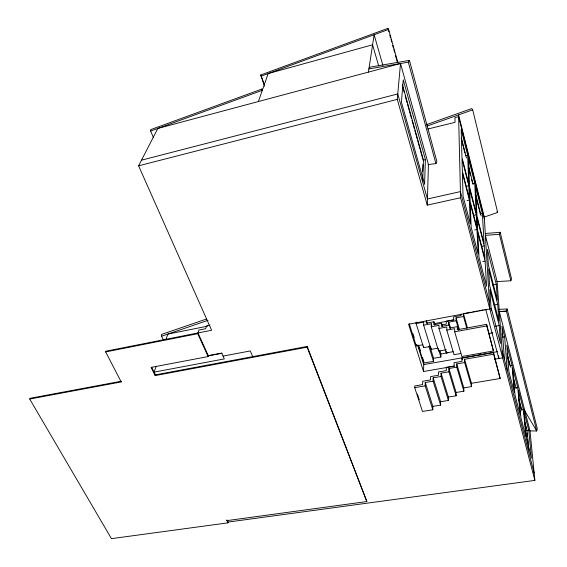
<?xml version="1.0" encoding="UTF-8"?>
<svg xmlns="http://www.w3.org/2000/svg" width="567" height="567" viewBox="0 0 567 567"><rect width="100%" height="100%" fill="white"/><g stroke="black" fill="none" stroke-linecap="round" stroke-linejoin="round"><path stroke-width="0.85" d="M432.848 406.369L440.609 405.114L440.623 401.727L433.167 377.828L441.041 376.481L441.055 373.164L448.929 371.81L448.915 368.522L456.789 367.161L456.747 363.894L464.628 362.526L464.55 359.28L493.644 354.198L493.545 352.582L461.892 358.124L461.963 361.356L454.103 362.724L454.146 365.977L446.293 367.338L446.3 370.612L438.454 371.966L438.426 375.269L430.587 376.608L430.523 379.94L422.691 381.272L422.599 384.632L414.768 385.95L414.704 387.637L422.472 411.444L432.798 409.785L432.848 406.369L425.257 382.505L433.117 381.173L433.167 377.828M418.049 344.864L423.783 363.057L433.521 361.342L433.564 358.316L440.878 357.019L440.892 354.014L439.893 350.697M426.285 320.915L426.228 323.183L433.904 321.744L433.854 324.792L441.594 323.346L441.58 326.422L449.39 324.969L450.375 328.357M153.402 137.519L150.638 131.055L150.652 129.659L261.968 89.019L262.564 90.685M453.125 351.689L446.279 352.908L438.971 328.449L439 325.359L431.253 326.805L438.631 351.136L446.272 349.768M431.253 326.805L431.31 323.743L423.634 325.182L431.083 349.385L437.816 348.173M431.083 349.385L431.111 347.84M432.798 409.785L425.172 385.872L425.257 382.505M430.303 346.451L423.627 347.656L423.669 346.125M454.691 366.119L423.549 371.505L423.74 364.581L417.645 345.253M423.783 363.057L423.825 361.54L422.521 357.408M423.634 325.182L423.719 322.141L416.107 323.573L423.627 347.656M423.549 371.505L408.566 324.246L489.817 308.958L484.289 217.055L458.568 114.874L460.574 197.72L427.27 205.141L428.425 164.515L400.515 63.518L157.796 128.447L138.603 165.819L211.597 330.263L105.965 351.186L105.653 351.916L121.218 381.931L29.704 399.04L111.451 538.65L227.927 522.859L228.104 522.065L227.374 520.577M425.399 159.653L424.57 184.353L401.415 102.188L403.25 79.805L425.399 159.653L423.053 160.206M422.684 171.659L422.947 164.6M422.883 344.743L416.263 345.948L416.32 344.424M422.691 180.405L423.443 160.114L402.4 84.582M416.107 323.573L416.171 322.07M227.927 522.859L226.828 520.634L366.856 501.547L307.229 346.43L155.422 374.851L155.152 375.588L307.094 347.181L307.229 346.43M427.27 205.141L397.269 99.374L400.515 63.518M368.422 72.101L374.128 34.736L382.895 65.382M226.828 520.634L227.013 519.847M155.152 375.588L151.105 367.395L208.132 356.565L208.351 355.821L197.989 332.957M208.132 356.565L197.748 333.687L198.932 330.051L205.693 328.704L206.601 325.819L209.988 325.139M498.818 309.355L507.139 308.987L506.423 311.17L536.708 430.984L529.762 430.885M496.784 281.593L510.839 280.785L511.519 278.758L500.158 232.293L485.246 233.505M258.368 101.543L268.184 73.561L372.59 44.8L378.713 66.02M156.166 366.353L154.075 372.129L224.312 358.911L221.803 353.269L208.351 355.821M166.067 339.045L167.867 334.076L207.6 326.145M510.839 280.785L499.428 234.27L500.158 232.293M121.218 381.931L121.515 381.194M428 164.565L435.917 163.629L436.881 161.652L409.431 60.378L370.095 67.126L368.904 68.919L408.332 62.186L409.431 60.378M29.704 399.04L30.065 398.31L120.651 381.357M264.633 86.127L260.763 74.964L387.913 28.35L388.643 29.413L397.821 62.455M261.096 76.162L388.643 29.413M150.638 131.055L262.315 90.302L261.968 89.019M426.738 124.57L471.744 108.58L472.708 109.856L497.656 212.455L484.275 217.055M426.873 126.129L472.708 109.856M206.48 319.023L161.517 334.445L161.538 336.245L163.445 340.235M161.538 336.245L208.061 320.298M141.502 160.178L397.758 93.938L427.447 199.003L460.425 191.596L489.413 302.211M138.603 165.819L397.269 99.374M427.844 129.021L455.039 122.344L454.954 117.603L458.611 116.696L484.409 219.089M465.5 155.705L467.669 155.202L461.169 129.439L461.956 157.321L468.76 183.914L467.669 155.202M472.623 183.779L474.756 183.297L468.47 158.363L469.596 187.181L476.174 212.88L474.756 183.297M466.549 186.252L468.831 185.735L462.006 159.093L462.346 171.17L469.306 198.167L468.831 185.735M467.045 200.59L469.377 200.073L462.403 173.027L463.055 196.203L470.284 223.894L469.377 200.073M474.019 215.24L476.266 214.751L469.667 189.009L470.163 201.476L476.875 227.537L476.266 214.751M480.27 213.929L482.375 213.468L475.529 186.359L476.982 216.034L484.126 243.93L482.375 213.468M474.671 229.989L476.975 229.5L470.234 203.39L471.177 227.289L478.144 253.988L476.975 229.5M482.021 246.319L484.232 245.865L477.074 217.919L477.705 230.741L484.991 259.013L484.232 245.865M482.843 261.486L485.104 261.026L477.797 232.711L479.002 257.262L486.557 286.179L485.104 261.026M105.653 351.916L197.748 333.687M492.751 284.981L496.281 284.294L487.393 249.423L488.357 264.931L497.415 300.241L496.281 284.294M208.252 355.679L222.058 353.05M223.058 356.097L250.281 350.945L252.698 356.643M494.084 305.025L497.706 304.337L488.598 268.921L489.619 285.336L498.91 321.205L497.706 304.337M466.783 328.187L463.508 316.499L463.437 313.622L471.142 312.169M472.85 311.85L477.131 311.042M478.846 310.716L483.127 309.915M484.835 309.589L486.55 309.27M458.746 329.966L456.123 320.787L456.081 317.889L463.508 316.499M434.287 323.622L448.958 320.879M450.68 320.561L454.132 319.916M448.717 325.097L448.703 322.176L456.123 320.787M441.31 325.011L446.236 324.09L446.236 321.184L453.628 319.802L453.6 316.91L460.999 315.521L460.964 314.09M438.971 328.449L446.789 327.003L446.796 330.114L454.018 354.701L460.928 353.482M458.256 330.015L457.286 326.613L449.404 328.073L449.39 324.969M446.796 330.114L454.677 328.662L454.713 331.801L461.857 356.523L493.446 350.973L486.656 324.352L457.335 329.746L457.286 326.613M454.713 331.801L486.741 325.933L486.656 324.352M495.487 326.223L499.222 325.543L489.881 289.56L490.951 306.967L500.491 343.404L499.222 325.543M488.563 333.58L492.787 332.822M502.475 337.131L504.644 336.748L501.965 326.358L504.453 359.634M440.892 354.014L448.206 352.717M423.74 364.581L497.465 351.66M494.481 359.23L502.66 357.812L497.117 281.572L485.395 235.397L499.428 234.27M509.875 365.651L512.008 365.29L506.813 345.14L508.925 371.846L514.276 392.321L512.008 365.29M414.704 387.637L425.172 385.872M440.623 401.727L448.391 400.458L448.377 397.091L456.144 395.816L456.095 392.477L463.87 391.195L463.792 387.885L471.567 386.588L471.461 383.299L500.158 378.501L493.545 352.582M515.651 387.899L517.756 387.559L520.18 414.924L514.992 395.064L512.71 367.997L517.756 387.559M521.605 409.459L523.334 409.19L525.907 436.866L520.875 417.596L518.436 390.188L523.334 409.19M526.19 430.594L528.763 430.204L531.47 458.164L526.58 439.453L523.993 411.741L528.763 430.204M228.104 522.065L534.879 480.391L530.01 430.892L499.286 311.474M498.96 311.588L506.423 311.17L498.953 311.489M497.004 211.463L497.656 212.455M524.085 409.743L536.708 430.984L537.296 428.695L507.139 308.987M151.743 367.402L155.556 375.127M307.094 347.181L366.856 501.547M260.763 74.964L264.583 85.737M417.44 394.157L419.311 399.898M412.925 333.701L414.229 337.826M409.204 323.644L416.263 345.948M419.141 346.671L420.445 350.803M433.117 381.173L440.609 405.114M429.736 345.884L433.564 358.316M428.907 346.402L433.521 361.342M441.041 376.481L448.391 400.458M426.561 320.993L427.32 323.488M441.055 373.164L448.377 397.091M431.31 323.743L431.82 325.415M438.362 348.712L440.878 357.019M433.904 321.744L434.91 325.089M448.929 371.81L456.144 395.816M448.915 368.522L456.095 392.477M441.594 323.346L442.593 326.712M456.747 363.894L463.792 387.885M456.789 367.161L463.87 391.195M448.703 322.176L450.396 327.995M464.55 359.28L471.461 383.299M464.628 362.526L471.567 386.588M461.892 358.124L462.367 359.776M456.081 317.889L459.412 329.54M463.437 313.622L467.406 327.783M387.913 28.35L388.863 31.759M389.805 35.175L390.521 37.727M390.996 39.435L391.705 41.993M392.655 45.403L393.363 47.961M393.838 49.669L394.547 52.228M395.497 55.637L397.389 62.462M402.301 85.518L404.193 92.308M405.143 95.703L407.035 102.485M407.503 104.186L411.529 118.609M411.996 120.31L414.364 128.794M414.838 130.488L417.206 138.979M417.673 140.673L420.041 149.156M420.516 150.857L422.876 159.341M480.618 353.383L481.085 355.077M408.332 62.186L435.917 163.629M493.644 354.198L500.158 378.501M486.741 325.933L493.446 350.973M485.855 309.702L498.804 358.479L498.627 355.863M460.574 197.72L534.879 480.391M502.149 350.845L534.149 472.977M490.781 308.264L491.447 310.829M501.986 333.807L502.879 337.223M507.089 353.482L510.64 367.168M513.518 378.288L516.183 388.551M519.067 399.671L521.945 410.791M524.829 421.912L527.048 430.466L528.883 449.837M507.238 355.24L509.676 364.652M513.447 379.188L514.779 384.32M518.996 400.571L520.995 408.268M525.432 425.378L526.098 427.943M461.283 137.554L466.464 158.009M468.626 166.528L473.161 184.424M475.536 193.801L481.149 215.956M461.191 138.483L462.055 141.892M462.488 143.593L463.14 146.151M463.572 147.852L464.869 152.962M468.54 167.449L470.49 175.118M471.567 179.378L472.212 181.936M475.458 194.715L480.426 214.312M527.012 433.153L527.345 436.675M527.593 439.312L527.927 442.834M528.175 445.478L528.43 448.121M504.644 336.748L507.231 370.244M446.272 351.342L446.279 352.908"/></g></svg>
